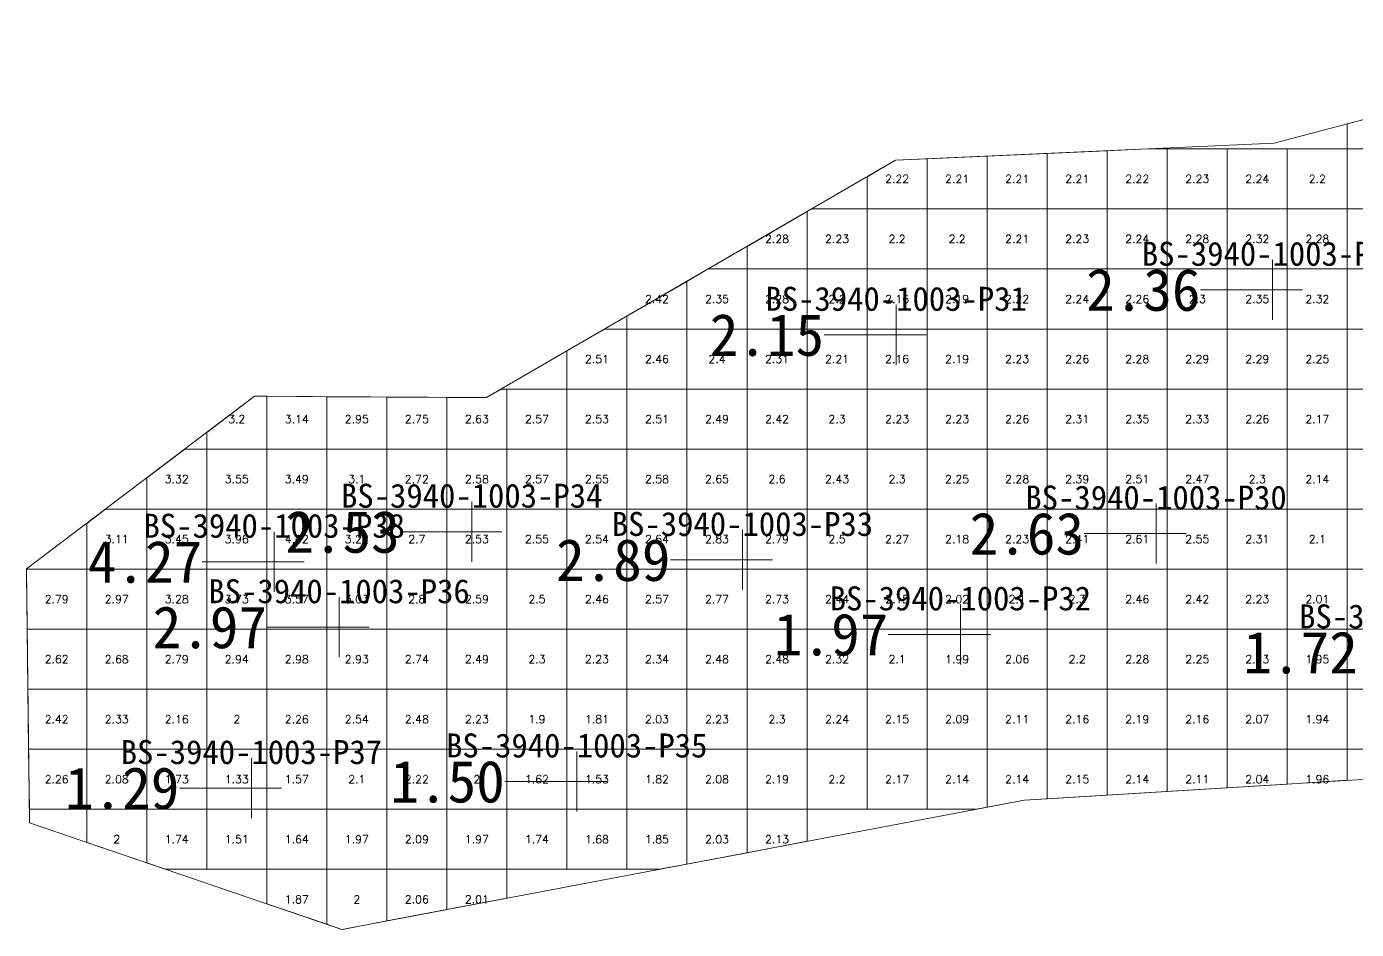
# Model space of a CAD drawing. Header units: inches. Extents: x 470005.9 to 470071.5, y 4349657.1 to 4349680.4.
# Drawn here: x 470005.86 to 470028.01, y 4349657.07 to 4349672.1 of the extents above; entities that cross this region are included whole.
import ezdxf
from ezdxf.enums import TextEntityAlignment as Align

# ---------------------------------------------------------------- set-up
doc = ezdxf.new("R2010")
doc.units = ezdxf.units.IN
doc.header["$MEASUREMENT"] = 0
for name, color, linetype, lineweight in [('点', 7, 'Continuous', 0), ('爆区方格网', 7, 'Continuous', 0), ('线条', 7, 'Continuous', 0), ('钻孔', 7, 'Continuous', 0)]:
    doc.layers.add(name, color=color, linetype=linetype, lineweight=lineweight)
doc.styles.add('3dmine_textStyle_1', font='txt.shx', dxfattribs={"height": 1, "bigfont": 'gbcbig.shx'})
doc.styles.add('3dmine_textStyle_2', font='simsunb.ttf', dxfattribs={"height": 1})

msp = doc.modelspace()

# ---------------------------------------------------------------- hatches: boundary and pattern name
at = {"layer": '钻孔', "linetype": 'Continuous', "lineweight": 0, "true_color": 0xff0000, "extrusion": (0, 1, 0)}
for points in [[(-470027.61, 3929.83), (-470026.61, 3929.83), (-470026.61, 3940.83), (-470027.61, 3940.83)], [(-470021.34, 3929.83), (-470020.34, 3929.83), (-470020.34, 3940.83), (-470021.34, 3940.83)], [(-470014.27, 3930.04), (-470013.27, 3930.04), (-470013.27, 3942.04), (-470014.27, 3942.04)], [(-470025.67, 3929.75), (-470024.67, 3929.75), (-470024.67, 3940.75), (-470025.67, 3940.75)], [(-470018.78, 3930.25), (-470017.78, 3930.25), (-470017.78, 3941.25), (-470018.78, 3941.25)], [(-470012.06, 3929.64), (-470011.06, 3929.64), (-470011.06, 3941.64), (-470012.06, 3941.64)], [(-470022.41, 3929.97), (-470021.41, 3929.97), (-470021.41, 3940.97), (-470022.41, 3940.97)], [(-470016.02, 3930.38), (-470015.02, 3930.38), (-470015.02, 3941.38), (-470016.02, 3941.38)]]:
    msp.add_hatch(color=1, dxfattribs=at).paths.add_polyline_path(points, flags=0)
at = {"layer": '钻孔', "linetype": 'Continuous', "lineweight": 0, "true_color": 0xffff00, "extrusion": (0, 1, 0)}
msp.add_hatch(color=2, dxfattribs=at).paths.add_polyline_path([(-470010.98, 3929.97), (-470009.98, 3929.97), (-470009.98, 3941.97), (-470010.98, 3941.97)], flags=0)
at = {"layer": '钻孔', "linetype": 'Continuous', "lineweight": 0, "true_color": 0x0000ff, "extrusion": (0, 1, 0)}
msp.add_hatch(color=5, dxfattribs=at).paths.add_polyline_path([(-470010.6, 3930.22), (-470009.6, 3930.22), (-470009.6, 3941.22), (-470010.6, 3941.22)], flags=0)

# ---------------------------------------------------------------- linework, layer by layer
at = {"color": 1, "linetype": 'Continuous', "lineweight": 0, "true_color": 0xff0000, "elevation": 1971.02}
msp.add_lwpolyline([(470034.008, 4349672.104), (470026.635, 4349670.162), (470020.331, 4349669.878), (470013.517, 4349665.924), (470009.65, 4349665.947), (470005.855, 4349663.071), (470005.904, 4349658.839), (470011.109, 4349657.066), (470022.479, 4349659.22), (470029.747, 4349659.666)], dxfattribs=at)
at = {"layer": '点', "color": 138, "linetype": 'Continuous', "lineweight": 0, "true_color": 0x004c4c}
for points, elevation in [([(470026.61, 4349667.22), (470026.61, 4349668.22)], 3940.83), ([(470027.11, 4349667.72), (470026.11, 4349667.72)], 3940.83), ([(470020.34, 4349666.47), (470020.34, 4349667.47)], 3940.83), ([(470020.84, 4349666.97), (470019.84, 4349666.97)], 3940.83), ([(470013.27, 4349663.19), (470013.27, 4349664.19)], 3942.04), ([(470024.67, 4349663.16), (470024.67, 4349664.16)], 3940.75), ([(470009.98, 4349662.69), (470009.98, 4349663.69)], 3941.97), ([(470013.77, 4349663.69), (470012.77, 4349663.69)], 3942.04), ([(470017.78, 4349662.72), (470017.78, 4349663.72)], 3941.25), ([(470025.17, 4349663.66), (470024.17, 4349663.66)], 3940.75), ([(470010.48, 4349663.19), (470009.48, 4349663.19)], 3941.97), ([(470018.28, 4349663.22), (470017.28, 4349663.22)], 3941.25), ([(470011.06, 4349661.6), (470011.06, 4349662.6)], 3941.64), ([(470021.41, 4349661.48), (470021.41, 4349662.48)], 3940.97), ([(470011.56, 4349662.1), (470010.56, 4349662.1)], 3941.64), ([(470021.91, 4349661.98), (470020.91, 4349661.98)], 3940.97), ([(470015.02, 4349659.03), (470015.02, 4349660.03)], 3941.38), ([(470009.6, 4349658.92), (470009.6, 4349659.92)], 3941.22), ([(470010.1, 4349659.42), (470009.1, 4349659.42)], 3941.22), ([(470015.52, 4349659.53), (470014.52, 4349659.53)], 3941.38)]:
    msp.add_lwpolyline(points, dxfattribs=dict(at, elevation=elevation))
at = {"layer": '爆区方格网', "color": 1, "linetype": 'Continuous', "lineweight": 0, "true_color": 0xff0000, "elevation": 3941.2}
for points in [[(470028.856, 4349670.067), (470027.856, 4349670.067), (470027.856, 4349670.484), (470028.856, 4349670.747), (470028.856, 4349670.067)], [(470022.856, 4349669.067), (470021.856, 4349669.067), (470021.856, 4349669.947), (470022.856, 4349669.992), (470022.856, 4349669.067)], [(470023.856, 4349669.067), (470022.856, 4349669.067), (470022.856, 4349669.992), (470023.856, 4349670.037), (470023.856, 4349669.067)], [(470024.856, 4349669.067), (470023.856, 4349669.067), (470023.856, 4349670.037), (470024.534, 4349670.067), (470024.856, 4349670.067), (470024.856, 4349669.067)], [(470025.856, 4349669.067), (470024.856, 4349669.067), (470024.856, 4349670.067), (470025.856, 4349670.067), (470025.856, 4349669.067)], [(470026.856, 4349669.067), (470025.856, 4349669.067), (470025.856, 4349670.067), (470026.856, 4349670.067), (470026.856, 4349669.067)], [(470027.856, 4349669.067), (470026.856, 4349669.067), (470026.856, 4349670.067), (470027.856, 4349670.067), (470027.856, 4349669.067)], [(470028.856, 4349669.067), (470027.856, 4349669.067), (470027.856, 4349670.067), (470028.856, 4349670.067), (470028.856, 4349669.067)], [(470020.856, 4349669.067), (470019.856, 4349669.067), (470019.856, 4349669.602), (470020.331, 4349669.878), (470020.856, 4349669.902), (470020.856, 4349669.067)], [(470021.856, 4349669.067), (470020.856, 4349669.067), (470020.856, 4349669.902), (470021.856, 4349669.947), (470021.856, 4349669.067)], [(470018.856, 4349668.067), (470017.856, 4349668.067), (470017.856, 4349668.442), (470018.856, 4349669.022), (470018.856, 4349668.067)], [(470019.856, 4349668.067), (470018.856, 4349668.067), (470018.856, 4349669.022), (470018.934, 4349669.067), (470019.856, 4349669.067), (470019.856, 4349668.067)], [(470020.856, 4349668.067), (470019.856, 4349668.067), (470019.856, 4349669.067), (470020.856, 4349669.067), (470020.856, 4349668.067)], [(470021.856, 4349668.067), (470020.856, 4349668.067), (470020.856, 4349669.067), (470021.856, 4349669.067), (470021.856, 4349668.067)], [(470022.856, 4349668.067), (470021.856, 4349668.067), (470021.856, 4349669.067), (470022.856, 4349669.067), (470022.856, 4349668.067)], [(470023.856, 4349668.067), (470022.856, 4349668.067), (470022.856, 4349669.067), (470023.856, 4349669.067), (470023.856, 4349668.067)], [(470024.856, 4349668.067), (470023.856, 4349668.067), (470023.856, 4349669.067), (470024.856, 4349669.067), (470024.856, 4349668.067)], [(470025.856, 4349668.067), (470024.856, 4349668.067), (470024.856, 4349669.067), (470025.856, 4349669.067), (470025.856, 4349668.067)], [(470026.856, 4349668.067), (470025.856, 4349668.067), (470025.856, 4349669.067), (470026.856, 4349669.067), (470026.856, 4349668.067)], [(470027.856, 4349668.067), (470026.856, 4349668.067), (470026.856, 4349669.067), (470027.856, 4349669.067), (470027.856, 4349668.067)], [(470028.856, 4349668.067), (470027.856, 4349668.067), (470027.856, 4349669.067), (470028.856, 4349669.067), (470028.856, 4349668.067)], [(470017.856, 4349667.067), (470016.856, 4349667.067), (470016.856, 4349667.861), (470017.211, 4349668.067), (470017.856, 4349668.067), (470017.856, 4349667.067)], [(470018.856, 4349667.067), (470017.856, 4349667.067), (470017.856, 4349668.067), (470018.856, 4349668.067), (470018.856, 4349667.067)], [(470019.856, 4349667.067), (470018.856, 4349667.067), (470018.856, 4349668.067), (470019.856, 4349668.067), (470019.856, 4349667.067)], [(470020.856, 4349667.067), (470019.856, 4349667.067), (470019.856, 4349668.067), (470020.856, 4349668.067), (470020.856, 4349667.067)], [(470021.856, 4349667.067), (470020.856, 4349667.067), (470020.856, 4349668.067), (470021.856, 4349668.067), (470021.856, 4349667.067)], [(470022.856, 4349667.067), (470021.856, 4349667.067), (470021.856, 4349668.067), (470022.856, 4349668.067), (470022.856, 4349667.067)], [(470023.856, 4349667.067), (470022.856, 4349667.067), (470022.856, 4349668.067), (470023.856, 4349668.067), (470023.856, 4349667.067)], [(470024.856, 4349667.067), (470023.856, 4349667.067), (470023.856, 4349668.067), (470024.856, 4349668.067), (470024.856, 4349667.067)], [(470025.856, 4349667.067), (470024.856, 4349667.067), (470024.856, 4349668.067), (470025.856, 4349668.067), (470025.856, 4349667.067)], [(470026.856, 4349667.067), (470025.856, 4349667.067), (470025.856, 4349668.067), (470026.856, 4349668.067), (470026.856, 4349667.067)], [(470027.856, 4349667.067), (470026.856, 4349667.067), (470026.856, 4349668.067), (470027.856, 4349668.067), (470027.856, 4349667.067)], [(470028.856, 4349667.067), (470027.856, 4349667.067), (470027.856, 4349668.067), (470028.856, 4349668.067), (470028.856, 4349667.067)], [(470016.856, 4349667.067), (470015.856, 4349667.067), (470015.856, 4349667.281), (470016.856, 4349667.861), (470016.856, 4349667.067)], [(470015.856, 4349666.067), (470014.856, 4349666.067), (470014.856, 4349666.701), (470015.488, 4349667.067), (470015.856, 4349667.067), (470015.856, 4349666.067)], [(470016.856, 4349666.067), (470015.856, 4349666.067), (470015.856, 4349667.067), (470016.856, 4349667.067), (470016.856, 4349666.067)], [(470017.856, 4349666.067), (470016.856, 4349666.067), (470016.856, 4349667.067), (470017.856, 4349667.067), (470017.856, 4349666.067)], [(470018.856, 4349666.067), (470017.856, 4349666.067), (470017.856, 4349667.067), (470018.856, 4349667.067), (470018.856, 4349666.067)], [(470019.856, 4349666.067), (470018.856, 4349666.067), (470018.856, 4349667.067), (470019.856, 4349667.067), (470019.856, 4349666.067)], [(470020.856, 4349666.067), (470019.856, 4349666.067), (470019.856, 4349667.067), (470020.856, 4349667.067), (470020.856, 4349666.067)], [(470021.856, 4349666.067), (470020.856, 4349666.067), (470020.856, 4349667.067), (470021.856, 4349667.067), (470021.856, 4349666.067)], [(470022.856, 4349666.067), (470021.856, 4349666.067), (470021.856, 4349667.067), (470022.856, 4349667.067), (470022.856, 4349666.067)], [(470023.856, 4349666.067), (470022.856, 4349666.067), (470022.856, 4349667.067), (470023.856, 4349667.067), (470023.856, 4349666.067)], [(470024.856, 4349666.067), (470023.856, 4349666.067), (470023.856, 4349667.067), (470024.856, 4349667.067), (470024.856, 4349666.067)], [(470025.856, 4349666.067), (470024.856, 4349666.067), (470024.856, 4349667.067), (470025.856, 4349667.067), (470025.856, 4349666.067)], [(470026.856, 4349666.067), (470025.856, 4349666.067), (470025.856, 4349667.067), (470026.856, 4349667.067), (470026.856, 4349666.067)], [(470027.856, 4349666.067), (470026.856, 4349666.067), (470026.856, 4349667.067), (470027.856, 4349667.067), (470027.856, 4349666.067)], [(470028.856, 4349666.067), (470027.856, 4349666.067), (470027.856, 4349667.067), (470028.856, 4349667.067), (470028.856, 4349666.067)], [(470013.856, 4349665.067), (470012.856, 4349665.067), (470012.856, 4349665.928), (470013.517, 4349665.924), (470013.765, 4349666.067), (470013.856, 4349666.067), (470013.856, 4349665.067)], [(470014.856, 4349665.067), (470013.856, 4349665.067), (470013.856, 4349666.067), (470014.856, 4349666.067), (470014.856, 4349665.067)], [(470015.856, 4349665.067), (470014.856, 4349665.067), (470014.856, 4349666.067), (470015.856, 4349666.067), (470015.856, 4349665.067)], [(470016.856, 4349665.067), (470015.856, 4349665.067), (470015.856, 4349666.067), (470016.856, 4349666.067), (470016.856, 4349665.067)], [(470017.856, 4349665.067), (470016.856, 4349665.067), (470016.856, 4349666.067), (470017.856, 4349666.067), (470017.856, 4349665.067)], [(470018.856, 4349665.067), (470017.856, 4349665.067), (470017.856, 4349666.067), (470018.856, 4349666.067), (470018.856, 4349665.067)], [(470019.856, 4349665.067), (470018.856, 4349665.067), (470018.856, 4349666.067), (470019.856, 4349666.067), (470019.856, 4349665.067)], [(470020.856, 4349665.067), (470019.856, 4349665.067), (470019.856, 4349666.067), (470020.856, 4349666.067), (470020.856, 4349665.067)], [(470021.856, 4349665.067), (470020.856, 4349665.067), (470020.856, 4349666.067), (470021.856, 4349666.067), (470021.856, 4349665.067)], [(470022.856, 4349665.067), (470021.856, 4349665.067), (470021.856, 4349666.067), (470022.856, 4349666.067), (470022.856, 4349665.067)], [(470023.856, 4349665.067), (470022.856, 4349665.067), (470022.856, 4349666.067), (470023.856, 4349666.067), (470023.856, 4349665.067)], [(470024.856, 4349665.067), (470023.856, 4349665.067), (470023.856, 4349666.067), (470024.856, 4349666.067), (470024.856, 4349665.067)], [(470025.856, 4349665.067), (470024.856, 4349665.067), (470024.856, 4349666.067), (470025.856, 4349666.067), (470025.856, 4349665.067)], [(470026.856, 4349665.067), (470025.856, 4349665.067), (470025.856, 4349666.067), (470026.856, 4349666.067), (470026.856, 4349665.067)], [(470027.856, 4349665.067), (470026.856, 4349665.067), (470026.856, 4349666.067), (470027.856, 4349666.067), (470027.856, 4349665.067)], [(470028.856, 4349665.067), (470027.856, 4349665.067), (470027.856, 4349666.067), (470028.856, 4349666.067), (470028.856, 4349665.067)], [(470009.856, 4349665.946), (470009.856, 4349665.067), (470008.856, 4349665.067), (470008.856, 4349665.346), (470009.65, 4349665.947), (470009.856, 4349665.946)], [(470010.856, 4349665.94), (470010.856, 4349665.067), (470009.856, 4349665.067), (470009.856, 4349665.946), (470010.856, 4349665.94)], [(470011.856, 4349665.934), (470011.856, 4349665.067), (470010.856, 4349665.067), (470010.856, 4349665.94), (470011.856, 4349665.934)], [(470012.856, 4349665.928), (470012.856, 4349665.067), (470011.856, 4349665.067), (470011.856, 4349665.934), (470012.856, 4349665.928)], [(470008.856, 4349664.067), (470007.856, 4349664.067), (470007.856, 4349664.588), (470008.489, 4349665.067), (470008.856, 4349665.067), (470008.856, 4349664.067)], [(470009.856, 4349664.067), (470008.856, 4349664.067), (470008.856, 4349665.067), (470009.856, 4349665.067), (470009.856, 4349664.067)], [(470010.856, 4349664.067), (470009.856, 4349664.067), (470009.856, 4349665.067), (470010.856, 4349665.067), (470010.856, 4349664.067)], [(470011.856, 4349664.067), (470010.856, 4349664.067), (470010.856, 4349665.067), (470011.856, 4349665.067), (470011.856, 4349664.067)], [(470012.856, 4349664.067), (470011.856, 4349664.067), (470011.856, 4349665.067), (470012.856, 4349665.067), (470012.856, 4349664.067)], [(470013.856, 4349664.067), (470012.856, 4349664.067), (470012.856, 4349665.067), (470013.856, 4349665.067), (470013.856, 4349664.067)], [(470014.856, 4349664.067), (470013.856, 4349664.067), (470013.856, 4349665.067), (470014.856, 4349665.067), (470014.856, 4349664.067)], [(470015.856, 4349664.067), (470014.856, 4349664.067), (470014.856, 4349665.067), (470015.856, 4349665.067), (470015.856, 4349664.067)], [(470016.856, 4349664.067), (470015.856, 4349664.067), (470015.856, 4349665.067), (470016.856, 4349665.067), (470016.856, 4349664.067)], [(470017.856, 4349664.067), (470016.856, 4349664.067), (470016.856, 4349665.067), (470017.856, 4349665.067), (470017.856, 4349664.067)], [(470018.856, 4349664.067), (470017.856, 4349664.067), (470017.856, 4349665.067), (470018.856, 4349665.067), (470018.856, 4349664.067)], [(470019.856, 4349664.067), (470018.856, 4349664.067), (470018.856, 4349665.067), (470019.856, 4349665.067), (470019.856, 4349664.067)], [(470020.856, 4349664.067), (470019.856, 4349664.067), (470019.856, 4349665.067), (470020.856, 4349665.067), (470020.856, 4349664.067)], [(470021.856, 4349664.067), (470020.856, 4349664.067), (470020.856, 4349665.067), (470021.856, 4349665.067), (470021.856, 4349664.067)], [(470022.856, 4349664.067), (470021.856, 4349664.067), (470021.856, 4349665.067), (470022.856, 4349665.067), (470022.856, 4349664.067)], [(470023.856, 4349664.067), (470022.856, 4349664.067), (470022.856, 4349665.067), (470023.856, 4349665.067), (470023.856, 4349664.067)], [(470024.856, 4349664.067), (470023.856, 4349664.067), (470023.856, 4349665.067), (470024.856, 4349665.067), (470024.856, 4349664.067)], [(470025.856, 4349664.067), (470024.856, 4349664.067), (470024.856, 4349665.067), (470025.856, 4349665.067), (470025.856, 4349664.067)], [(470026.856, 4349664.067), (470025.856, 4349664.067), (470025.856, 4349665.067), (470026.856, 4349665.067), (470026.856, 4349664.067)], [(470027.856, 4349664.067), (470026.856, 4349664.067), (470026.856, 4349665.067), (470027.856, 4349665.067), (470027.856, 4349664.067)], [(470028.856, 4349664.067), (470027.856, 4349664.067), (470027.856, 4349665.067), (470028.856, 4349665.067), (470028.856, 4349664.067)], [(470007.856, 4349663.067), (470006.856, 4349663.067), (470006.856, 4349663.83), (470007.17, 4349664.067), (470007.856, 4349664.067), (470007.856, 4349663.067)], [(470008.856, 4349663.067), (470007.856, 4349663.067), (470007.856, 4349664.067), (470008.856, 4349664.067), (470008.856, 4349663.067)], [(470009.856, 4349663.067), (470008.856, 4349663.067), (470008.856, 4349664.067), (470009.856, 4349664.067), (470009.856, 4349663.067)], [(470010.856, 4349663.067), (470009.856, 4349663.067), (470009.856, 4349664.067), (470010.856, 4349664.067), (470010.856, 4349663.067)], [(470011.856, 4349663.067), (470010.856, 4349663.067), (470010.856, 4349664.067), (470011.856, 4349664.067), (470011.856, 4349663.067)], [(470012.856, 4349663.067), (470011.856, 4349663.067), (470011.856, 4349664.067), (470012.856, 4349664.067), (470012.856, 4349663.067)], [(470013.856, 4349663.067), (470012.856, 4349663.067), (470012.856, 4349664.067), (470013.856, 4349664.067), (470013.856, 4349663.067)], [(470014.856, 4349663.067), (470013.856, 4349663.067), (470013.856, 4349664.067), (470014.856, 4349664.067), (470014.856, 4349663.067)], [(470015.856, 4349663.067), (470014.856, 4349663.067), (470014.856, 4349664.067), (470015.856, 4349664.067), (470015.856, 4349663.067)], [(470016.856, 4349663.067), (470015.856, 4349663.067), (470015.856, 4349664.067), (470016.856, 4349664.067), (470016.856, 4349663.067)], [(470017.856, 4349663.067), (470016.856, 4349663.067), (470016.856, 4349664.067), (470017.856, 4349664.067), (470017.856, 4349663.067)], [(470018.856, 4349663.067), (470017.856, 4349663.067), (470017.856, 4349664.067), (470018.856, 4349664.067), (470018.856, 4349663.067)], [(470019.856, 4349663.067), (470018.856, 4349663.067), (470018.856, 4349664.067), (470019.856, 4349664.067), (470019.856, 4349663.067)], [(470020.856, 4349663.067), (470019.856, 4349663.067), (470019.856, 4349664.067), (470020.856, 4349664.067), (470020.856, 4349663.067)], [(470021.856, 4349663.067), (470020.856, 4349663.067), (470020.856, 4349664.067), (470021.856, 4349664.067), (470021.856, 4349663.067)], [(470022.856, 4349663.067), (470021.856, 4349663.067), (470021.856, 4349664.067), (470022.856, 4349664.067), (470022.856, 4349663.067)], [(470023.856, 4349663.067), (470022.856, 4349663.067), (470022.856, 4349664.067), (470023.856, 4349664.067), (470023.856, 4349663.067)], [(470024.856, 4349663.067), (470023.856, 4349663.067), (470023.856, 4349664.067), (470024.856, 4349664.067), (470024.856, 4349663.067)], [(470025.856, 4349663.067), (470024.856, 4349663.067), (470024.856, 4349664.067), (470025.856, 4349664.067), (470025.856, 4349663.067)], [(470026.856, 4349663.067), (470025.856, 4349663.067), (470025.856, 4349664.067), (470026.856, 4349664.067), (470026.856, 4349663.067)], [(470027.856, 4349663.067), (470026.856, 4349663.067), (470026.856, 4349664.067), (470027.856, 4349664.067), (470027.856, 4349663.067)], [(470028.856, 4349663.067), (470027.856, 4349663.067), (470027.856, 4349664.067), (470028.856, 4349664.067), (470028.856, 4349663.067)], [(470006.856, 4349662.067), (470005.867, 4349662.067), (470005.856, 4349662.984), (470005.856, 4349663.067), (470006.856, 4349663.067), (470006.856, 4349662.067)], [(470007.856, 4349662.067), (470006.856, 4349662.067), (470006.856, 4349663.067), (470007.856, 4349663.067), (470007.856, 4349662.067)], [(470008.856, 4349662.067), (470007.856, 4349662.067), (470007.856, 4349663.067), (470008.856, 4349663.067), (470008.856, 4349662.067)], [(470009.856, 4349662.067), (470008.856, 4349662.067), (470008.856, 4349663.067), (470009.856, 4349663.067), (470009.856, 4349662.067)], [(470010.856, 4349662.067), (470009.856, 4349662.067), (470009.856, 4349663.067), (470010.856, 4349663.067), (470010.856, 4349662.067)], [(470011.856, 4349662.067), (470010.856, 4349662.067), (470010.856, 4349663.067), (470011.856, 4349663.067), (470011.856, 4349662.067)], [(470012.856, 4349662.067), (470011.856, 4349662.067), (470011.856, 4349663.067), (470012.856, 4349663.067), (470012.856, 4349662.067)], [(470013.856, 4349662.067), (470012.856, 4349662.067), (470012.856, 4349663.067), (470013.856, 4349663.067), (470013.856, 4349662.067)], [(470014.856, 4349662.067), (470013.856, 4349662.067), (470013.856, 4349663.067), (470014.856, 4349663.067), (470014.856, 4349662.067)], [(470015.856, 4349662.067), (470014.856, 4349662.067), (470014.856, 4349663.067), (470015.856, 4349663.067), (470015.856, 4349662.067)], [(470016.856, 4349662.067), (470015.856, 4349662.067), (470015.856, 4349663.067), (470016.856, 4349663.067), (470016.856, 4349662.067)], [(470017.856, 4349662.067), (470016.856, 4349662.067), (470016.856, 4349663.067), (470017.856, 4349663.067), (470017.856, 4349662.067)], [(470018.856, 4349662.067), (470017.856, 4349662.067), (470017.856, 4349663.067), (470018.856, 4349663.067), (470018.856, 4349662.067)], [(470019.856, 4349662.067), (470018.856, 4349662.067), (470018.856, 4349663.067), (470019.856, 4349663.067), (470019.856, 4349662.067)], [(470020.856, 4349662.067), (470019.856, 4349662.067), (470019.856, 4349663.067), (470020.856, 4349663.067), (470020.856, 4349662.067)], [(470021.856, 4349662.067), (470020.856, 4349662.067), (470020.856, 4349663.067), (470021.856, 4349663.067), (470021.856, 4349662.067)], [(470022.856, 4349662.067), (470021.856, 4349662.067), (470021.856, 4349663.067), (470022.856, 4349663.067), (470022.856, 4349662.067)], [(470023.856, 4349662.067), (470022.856, 4349662.067), (470022.856, 4349663.067), (470023.856, 4349663.067), (470023.856, 4349662.067)], [(470024.856, 4349662.067), (470023.856, 4349662.067), (470023.856, 4349663.067), (470024.856, 4349663.067), (470024.856, 4349662.067)], [(470025.856, 4349662.067), (470024.856, 4349662.067), (470024.856, 4349663.067), (470025.856, 4349663.067), (470025.856, 4349662.067)], [(470026.856, 4349662.067), (470025.856, 4349662.067), (470025.856, 4349663.067), (470026.856, 4349663.067), (470026.856, 4349662.067)], [(470027.856, 4349662.067), (470026.856, 4349662.067), (470026.856, 4349663.067), (470027.856, 4349663.067), (470027.856, 4349662.067)], [(470028.856, 4349662.067), (470027.856, 4349662.067), (470027.856, 4349663.067), (470028.856, 4349663.067), (470028.856, 4349662.067)], [(470006.856, 4349661.067), (470005.878, 4349661.067), (470005.867, 4349662.067), (470006.856, 4349662.067), (470006.856, 4349661.067)], [(470007.856, 4349661.067), (470006.856, 4349661.067), (470006.856, 4349662.067), (470007.856, 4349662.067), (470007.856, 4349661.067)], [(470008.856, 4349661.067), (470007.856, 4349661.067), (470007.856, 4349662.067), (470008.856, 4349662.067), (470008.856, 4349661.067)], [(470009.856, 4349661.067), (470008.856, 4349661.067), (470008.856, 4349662.067), (470009.856, 4349662.067), (470009.856, 4349661.067)], [(470010.856, 4349661.067), (470009.856, 4349661.067), (470009.856, 4349662.067), (470010.856, 4349662.067), (470010.856, 4349661.067)], [(470011.856, 4349661.067), (470010.856, 4349661.067), (470010.856, 4349662.067), (470011.856, 4349662.067), (470011.856, 4349661.067)], [(470012.856, 4349661.067), (470011.856, 4349661.067), (470011.856, 4349662.067), (470012.856, 4349662.067), (470012.856, 4349661.067)], [(470013.856, 4349661.067), (470012.856, 4349661.067), (470012.856, 4349662.067), (470013.856, 4349662.067), (470013.856, 4349661.067)], [(470014.856, 4349661.067), (470013.856, 4349661.067), (470013.856, 4349662.067), (470014.856, 4349662.067), (470014.856, 4349661.067)], [(470015.856, 4349661.067), (470014.856, 4349661.067), (470014.856, 4349662.067), (470015.856, 4349662.067), (470015.856, 4349661.067)], [(470016.856, 4349661.067), (470015.856, 4349661.067), (470015.856, 4349662.067), (470016.856, 4349662.067), (470016.856, 4349661.067)], [(470017.856, 4349661.067), (470016.856, 4349661.067), (470016.856, 4349662.067), (470017.856, 4349662.067), (470017.856, 4349661.067)], [(470018.856, 4349661.067), (470017.856, 4349661.067), (470017.856, 4349662.067), (470018.856, 4349662.067), (470018.856, 4349661.067)], [(470019.856, 4349661.067), (470018.856, 4349661.067), (470018.856, 4349662.067), (470019.856, 4349662.067), (470019.856, 4349661.067)], [(470020.856, 4349661.067), (470019.856, 4349661.067), (470019.856, 4349662.067), (470020.856, 4349662.067), (470020.856, 4349661.067)], [(470021.856, 4349661.067), (470020.856, 4349661.067), (470020.856, 4349662.067), (470021.856, 4349662.067), (470021.856, 4349661.067)], [(470022.856, 4349661.067), (470021.856, 4349661.067), (470021.856, 4349662.067), (470022.856, 4349662.067), (470022.856, 4349661.067)], [(470023.856, 4349661.067), (470022.856, 4349661.067), (470022.856, 4349662.067), (470023.856, 4349662.067), (470023.856, 4349661.067)], [(470024.856, 4349661.067), (470023.856, 4349661.067), (470023.856, 4349662.067), (470024.856, 4349662.067), (470024.856, 4349661.067)], [(470025.856, 4349661.067), (470024.856, 4349661.067), (470024.856, 4349662.067), (470025.856, 4349662.067), (470025.856, 4349661.067)], [(470026.856, 4349661.067), (470025.856, 4349661.067), (470025.856, 4349662.067), (470026.856, 4349662.067), (470026.856, 4349661.067)], [(470027.856, 4349661.067), (470026.856, 4349661.067), (470026.856, 4349662.067), (470027.856, 4349662.067), (470027.856, 4349661.067)], [(470028.856, 4349661.067), (470027.856, 4349661.067), (470027.856, 4349662.067), (470028.856, 4349662.067), (470028.856, 4349661.067)], [(470006.856, 4349660.067), (470005.889, 4349660.067), (470005.878, 4349661.067), (470006.856, 4349661.067), (470006.856, 4349660.067)], [(470007.856, 4349660.067), (470006.856, 4349660.067), (470006.856, 4349661.067), (470007.856, 4349661.067), (470007.856, 4349660.067)], [(470008.856, 4349660.067), (470007.856, 4349660.067), (470007.856, 4349661.067), (470008.856, 4349661.067), (470008.856, 4349660.067)], [(470009.856, 4349660.067), (470008.856, 4349660.067), (470008.856, 4349661.067), (470009.856, 4349661.067), (470009.856, 4349660.067)], [(470010.856, 4349660.067), (470009.856, 4349660.067), (470009.856, 4349661.067), (470010.856, 4349661.067), (470010.856, 4349660.067)], [(470011.856, 4349660.067), (470010.856, 4349660.067), (470010.856, 4349661.067), (470011.856, 4349661.067), (470011.856, 4349660.067)], [(470012.856, 4349660.067), (470011.856, 4349660.067), (470011.856, 4349661.067), (470012.856, 4349661.067), (470012.856, 4349660.067)], [(470013.856, 4349660.067), (470012.856, 4349660.067), (470012.856, 4349661.067), (470013.856, 4349661.067), (470013.856, 4349660.067)], [(470014.856, 4349660.067), (470013.856, 4349660.067), (470013.856, 4349661.067), (470014.856, 4349661.067), (470014.856, 4349660.067)], [(470015.856, 4349660.067), (470014.856, 4349660.067), (470014.856, 4349661.067), (470015.856, 4349661.067), (470015.856, 4349660.067)], [(470016.856, 4349660.067), (470015.856, 4349660.067), (470015.856, 4349661.067), (470016.856, 4349661.067), (470016.856, 4349660.067)], [(470017.856, 4349660.067), (470016.856, 4349660.067), (470016.856, 4349661.067), (470017.856, 4349661.067), (470017.856, 4349660.067)], [(470018.856, 4349660.067), (470017.856, 4349660.067), (470017.856, 4349661.067), (470018.856, 4349661.067), (470018.856, 4349660.067)], [(470019.856, 4349660.067), (470018.856, 4349660.067), (470018.856, 4349661.067), (470019.856, 4349661.067), (470019.856, 4349660.067)], [(470020.856, 4349660.067), (470019.856, 4349660.067), (470019.856, 4349661.067), (470020.856, 4349661.067), (470020.856, 4349660.067)], [(470021.856, 4349660.067), (470020.856, 4349660.067), (470020.856, 4349661.067), (470021.856, 4349661.067), (470021.856, 4349660.067)], [(470022.856, 4349660.067), (470021.856, 4349660.067), (470021.856, 4349661.067), (470022.856, 4349661.067), (470022.856, 4349660.067)], [(470023.856, 4349660.067), (470022.856, 4349660.067), (470022.856, 4349661.067), (470023.856, 4349661.067), (470023.856, 4349660.067)], [(470024.856, 4349660.067), (470023.856, 4349660.067), (470023.856, 4349661.067), (470024.856, 4349661.067), (470024.856, 4349660.067)], [(470025.856, 4349660.067), (470024.856, 4349660.067), (470024.856, 4349661.067), (470025.856, 4349661.067), (470025.856, 4349660.067)], [(470026.856, 4349660.067), (470025.856, 4349660.067), (470025.856, 4349661.067), (470026.856, 4349661.067), (470026.856, 4349660.067)], [(470027.856, 4349660.067), (470026.856, 4349660.067), (470026.856, 4349661.067), (470027.856, 4349661.067), (470027.856, 4349660.067)], [(470028.856, 4349660.067), (470027.856, 4349660.067), (470027.856, 4349661.067), (470028.856, 4349661.067), (470028.856, 4349660.067)], [(470006.856, 4349659.067), (470005.901, 4349659.067), (470005.889, 4349660.067), (470006.856, 4349660.067), (470006.856, 4349659.067)], [(470007.856, 4349659.067), (470006.856, 4349659.067), (470006.856, 4349660.067), (470007.856, 4349660.067), (470007.856, 4349659.067)], [(470008.856, 4349659.067), (470007.856, 4349659.067), (470007.856, 4349660.067), (470008.856, 4349660.067), (470008.856, 4349659.067)], [(470009.856, 4349659.067), (470008.856, 4349659.067), (470008.856, 4349660.067), (470009.856, 4349660.067), (470009.856, 4349659.067)], [(470010.856, 4349659.067), (470009.856, 4349659.067), (470009.856, 4349660.067), (470010.856, 4349660.067), (470010.856, 4349659.067)], [(470011.856, 4349659.067), (470010.856, 4349659.067), (470010.856, 4349660.067), (470011.856, 4349660.067), (470011.856, 4349659.067)], [(470012.856, 4349659.067), (470011.856, 4349659.067), (470011.856, 4349660.067), (470012.856, 4349660.067), (470012.856, 4349659.067)], [(470013.856, 4349659.067), (470012.856, 4349659.067), (470012.856, 4349660.067), (470013.856, 4349660.067), (470013.856, 4349659.067)], [(470014.856, 4349659.067), (470013.856, 4349659.067), (470013.856, 4349660.067), (470014.856, 4349660.067), (470014.856, 4349659.067)], [(470015.856, 4349659.067), (470014.856, 4349659.067), (470014.856, 4349660.067), (470015.856, 4349660.067), (470015.856, 4349659.067)], [(470016.856, 4349659.067), (470015.856, 4349659.067), (470015.856, 4349660.067), (470016.856, 4349660.067), (470016.856, 4349659.067)], [(470017.856, 4349659.067), (470016.856, 4349659.067), (470016.856, 4349660.067), (470017.856, 4349660.067), (470017.856, 4349659.067)], [(470018.856, 4349659.067), (470017.856, 4349659.067), (470017.856, 4349660.067), (470018.856, 4349660.067), (470018.856, 4349659.067)], [(470019.856, 4349659.067), (470018.856, 4349659.067), (470018.856, 4349660.067), (470019.856, 4349660.067), (470019.856, 4349659.067)], [(470020.856, 4349659.067), (470019.856, 4349659.067), (470019.856, 4349660.067), (470020.856, 4349660.067), (470020.856, 4349659.067)], [(470021.856, 4349659.102), (470021.675, 4349659.067), (470020.856, 4349659.067), (470020.856, 4349660.067), (470021.856, 4349660.067), (470021.856, 4349659.102)], [(470022.856, 4349659.243), (470022.479, 4349659.22), (470021.856, 4349659.102), (470021.856, 4349660.067), (470022.856, 4349660.067), (470022.856, 4349659.243)], [(470023.856, 4349659.304), (470022.856, 4349659.243), (470022.856, 4349660.067), (470023.856, 4349660.067), (470023.856, 4349659.304)], [(470024.856, 4349659.366), (470023.856, 4349659.304), (470023.856, 4349660.067), (470024.856, 4349660.067), (470024.856, 4349659.366)], [(470025.856, 4349659.427), (470024.856, 4349659.366), (470024.856, 4349660.067), (470025.856, 4349660.067), (470025.856, 4349659.427)], [(470026.856, 4349659.488), (470025.856, 4349659.427), (470025.856, 4349660.067), (470026.856, 4349660.067), (470026.856, 4349659.488)], [(470027.856, 4349659.55), (470026.856, 4349659.488), (470026.856, 4349660.067), (470027.856, 4349660.067), (470027.856, 4349659.55)], [(470007.856, 4349658.174), (470006.856, 4349658.515), (470006.856, 4349659.067), (470007.856, 4349659.067), (470007.856, 4349658.174)], [(470008.856, 4349658.067), (470008.169, 4349658.067), (470007.856, 4349658.174), (470007.856, 4349659.067), (470008.856, 4349659.067), (470008.856, 4349658.067)], [(470009.856, 4349658.067), (470008.856, 4349658.067), (470008.856, 4349659.067), (470009.856, 4349659.067), (470009.856, 4349658.067)], [(470010.856, 4349658.067), (470009.856, 4349658.067), (470009.856, 4349659.067), (470010.856, 4349659.067), (470010.856, 4349658.067)], [(470011.856, 4349658.067), (470010.856, 4349658.067), (470010.856, 4349659.067), (470011.856, 4349659.067), (470011.856, 4349658.067)], [(470012.856, 4349658.067), (470011.856, 4349658.067), (470011.856, 4349659.067), (470012.856, 4349659.067), (470012.856, 4349658.067)], [(470013.856, 4349658.067), (470012.856, 4349658.067), (470012.856, 4349659.067), (470013.856, 4349659.067), (470013.856, 4349658.067)], [(470014.856, 4349658.067), (470013.856, 4349658.067), (470013.856, 4349659.067), (470014.856, 4349659.067), (470014.856, 4349658.067)], [(470015.856, 4349658.067), (470014.856, 4349658.067), (470014.856, 4349659.067), (470015.856, 4349659.067), (470015.856, 4349658.067)], [(470016.856, 4349658.155), (470016.395, 4349658.067), (470015.856, 4349658.067), (470015.856, 4349659.067), (470016.856, 4349659.067), (470016.856, 4349658.155)], [(470017.856, 4349658.344), (470016.856, 4349658.155), (470016.856, 4349659.067), (470017.856, 4349659.067), (470017.856, 4349658.344)], [(470018.856, 4349658.534), (470017.856, 4349658.344), (470017.856, 4349659.067), (470018.856, 4349659.067), (470018.856, 4349658.534)], [(470010.856, 4349657.153), (470009.856, 4349657.493), (470009.856, 4349658.067), (470010.856, 4349658.067), (470010.856, 4349657.153)], [(470011.856, 4349657.208), (470011.115, 4349657.067), (470011.106, 4349657.067), (470010.856, 4349657.153), (470010.856, 4349658.067), (470011.856, 4349658.067), (470011.856, 4349657.208)], [(470012.856, 4349657.397), (470011.856, 4349657.208), (470011.856, 4349658.067), (470012.856, 4349658.067), (470012.856, 4349657.397)], [(470013.856, 4349657.587), (470012.856, 4349657.397), (470012.856, 4349658.067), (470013.856, 4349658.067), (470013.856, 4349657.587)]]:
    msp.add_lwpolyline(points, dxfattribs=at)
at = {"layer": '线条', "color": 138, "linetype": 'Continuous', "lineweight": 0, "true_color": 0x004c4c}
for points, elevation in [([(470026.61, 4349667.72), (470026.61, 4349667.72), (470026.61, 4349667.72)], 3940.83), ([(470020.34, 4349666.97), (470020.34, 4349666.97), (470020.34, 4349666.97)], 3940.83), ([(470013.27, 4349663.69), (470013.27, 4349663.69), (470013.27, 4349663.69)], 3942.04), ([(470024.67, 4349663.66), (470024.67, 4349663.66), (470024.67, 4349663.66)], 3940.75), ([(470009.98, 4349663.19), (470009.98, 4349663.19), (470009.98, 4349663.19)], 3941.97), ([(470017.78, 4349663.22), (470017.78, 4349663.22), (470017.78, 4349663.22)], 3941.25), ([(470011.06, 4349662.1), (470011.06, 4349662.1), (470011.06, 4349662.1)], 3941.64), ([(470021.41, 4349661.98), (470021.41, 4349661.98), (470021.41, 4349661.98)], 3940.97), ([(470009.6, 4349659.42), (470009.6, 4349659.42), (470009.6, 4349659.42)], 3941.22), ([(470015.02, 4349659.53), (470015.02, 4349659.53), (470015.02, 4349659.53)], 3941.38)]:
    msp.add_lwpolyline(points, dxfattribs=dict(at, elevation=elevation))
at = {"layer": '钻孔', "color": 1, "linetype": 'Continuous', "lineweight": 0, "true_color": 0xff0000}
for points, elevation in [([(470026.61, 4349667.72), (470025.41, 4349667.72)], 3940.83), ([(470026.61, 4349667.72), (470025.41, 4349667.72)], 3929.83), ([(470020.34, 4349666.97), (470019.14, 4349666.97)], 3940.83), ([(470020.34, 4349666.97), (470019.14, 4349666.97)], 3929.83), ([(470013.27, 4349663.69), (470012.07, 4349663.69)], 3942.04), ([(470013.27, 4349663.69), (470012.07, 4349663.69)], 3930.04), ([(470024.67, 4349663.66), (470023.47, 4349663.66)], 3940.75), ([(470024.67, 4349663.66), (470023.47, 4349663.66)], 3929.75), ([(470017.78, 4349663.22), (470016.58, 4349663.22)], 3941.25), ([(470017.78, 4349663.22), (470016.58, 4349663.22)], 3930.25), ([(470011.06, 4349662.1), (470009.86, 4349662.1)], 3941.64), ([(470011.06, 4349662.1), (470009.86, 4349662.1)], 3929.64), ([(470021.41, 4349661.98), (470020.21, 4349661.98)], 3940.97), ([(470021.41, 4349661.98), (470020.21, 4349661.98)], 3929.97), ([(470015.02, 4349659.53), (470013.82, 4349659.53)], 3941.38), ([(470015.02, 4349659.53), (470013.82, 4349659.53)], 3930.38)]:
    msp.add_lwpolyline(points, dxfattribs=dict(at, elevation=elevation))
at = {"layer": '钻孔', "color": 2, "linetype": 'Continuous', "lineweight": 0, "true_color": 0xffff00}
for elevation in [3941.97, 3929.97]:
    msp.add_lwpolyline([(470009.98, 4349663.19), (470008.78, 4349663.19)], dxfattribs=dict(at, elevation=elevation))
at = {"layer": '钻孔', "color": 5, "linetype": 'Continuous', "lineweight": 0, "true_color": 0x0000ff}
for elevation in [3941.22, 3930.22]:
    msp.add_lwpolyline([(470009.6, 4349659.42), (470008.4, 4349659.42)], dxfattribs=dict(at, elevation=elevation))

# ---------------------------------------------------------------- texts
at = {"color": 1, "linetype": 'Continuous', "lineweight": 0, "true_color": 0xff0000, "style": '3dmine_textStyle_1'}
for s, height, p in [('2.22', 0.1333, (470020.356, 4349669.567, 3941.2)), ('2.21', 0.1333, (470021.356, 4349669.567, 3941.2)), ('2.21', 0.1333, (470022.356, 4349669.567, 3941.2)), ('2.21', 0.1333, (470023.356, 4349669.567, 3941.2)), ('2.22', 0.1333, (470024.356, 4349669.567, 3941.2)), ('2.23', 0.1333, (470025.356, 4349669.567, 3941.2)), ('2.24', 0.1333, (470026.356, 4349669.567, 3941.2)), ('2.2', 0.1333, (470027.356, 4349669.567, 3941.2)), ('2.28', 0.1333, (470018.356, 4349668.567, 3941.2)), ('2.23', 0.1333, (470019.356, 4349668.567, 3941.2)), ('2.2', 0.1333, (470020.356, 4349668.567, 3941.2)), ('2.2', 0.1333, (470021.356, 4349668.567, 3941.2)), ('2.21', 0.1333, (470022.356, 4349668.567, 3941.2)), ('2.23', 0.1333, (470023.356, 4349668.567, 3941.2)), ('2.24', 0.1333, (470024.356, 4349668.567, 3941.2)), ('2.28', 0.1333, (470025.356, 4349668.567, 3941.2)), ('2.32', 0.1333, (470026.356, 4349668.567, 3941.2)), ('2.28', 0.1333, (470027.356, 4349668.567, 3941.2)), ('2.42', 0.1333, (470016.356, 4349667.567, 3941.2)), ('2.35', 0.1333, (470017.356, 4349667.567, 3941.2)), ('2.28', 0.1333, (470018.356, 4349667.567, 3941.2)), ('2.2', 0.1333, (470019.356, 4349667.567, 3941.2)), ('2.16', 0.1333, (470020.356, 4349667.567, 3941.2)), ('2.19', 0.1333, (470021.356, 4349667.567, 3941.2)), ('2.22', 0.1333, (470022.356, 4349667.567, 3941.2)), ('2.24', 0.1333, (470023.356, 4349667.567, 3941.2)), ('2.26', 0.1333, (470024.356, 4349667.567, 3941.2)), ('2.3', 0.1333, (470025.356, 4349667.567, 3941.2)), ('2.35', 0.1333, (470026.356, 4349667.567, 3941.2)), ('2.32', 0.1333, (470027.356, 4349667.567, 3941.2)), ('2.51', 0.1333, (470015.356, 4349666.567, 3941.2)), ('2.46', 0.1333, (470016.356, 4349666.567, 3941.2)), ('2.4', 0.1333, (470017.356, 4349666.567, 3941.2)), ('2.31', 0.1333, (470018.356, 4349666.567, 3941.2)), ('2.21', 0.1333, (470019.356, 4349666.567, 3941.2)), ('2.16', 0.1333, (470020.356, 4349666.567, 3941.2)), ('2.19', 0.1333, (470021.356, 4349666.567, 3941.2)), ('2.23', 0.1333, (470022.356, 4349666.567, 3941.2)), ('2.26', 0.1333, (470023.356, 4349666.567, 3941.2)), ('2.28', 0.1333, (470024.356, 4349666.567, 3941.2)), ('2.29', 0.1333, (470025.356, 4349666.567, 3941.2)), ('2.29', 0.1333, (470026.356, 4349666.567, 3941.2)), ('2.25', 0.1333, (470027.356, 4349666.567, 3941.2)), ('3.2', 0.1333, (470009.356, 4349665.567, 3941.2)), ('3.14', 0.1333, (470010.356, 4349665.567, 3941.2)), ('2.95', 0.1333, (470011.356, 4349665.567, 3941.2)), ('2.75', 0.1333, (470012.356, 4349665.567, 3941.2)), ('2.63', 0.1333, (470013.356, 4349665.567, 3941.2)), ('2.57', 0.1333, (470014.356, 4349665.567, 3941.2)), ('2.53', 0.1333, (470015.356, 4349665.567, 3941.2)), ('2.51', 0.1333, (470016.356, 4349665.567, 3941.2)), ('2.49', 0.1333, (470017.356, 4349665.567, 3941.2)), ('2.42', 0.1333, (470018.356, 4349665.567, 3941.2)), ('2.3', 0.1333, (470019.356, 4349665.567, 3941.2)), ('2.23', 0.1333, (470020.356, 4349665.567, 3941.2)), ('2.23', 0.1333, (470021.356, 4349665.567, 3941.2)), ('2.26', 0.1333, (470022.356, 4349665.567, 3941.2)), ('2.31', 0.1333, (470023.356, 4349665.567, 3941.2)), ('2.35', 0.1333, (470024.356, 4349665.567, 3941.2)), ('2.33', 0.1333, (470025.356, 4349665.567, 3941.2)), ('2.26', 0.1333, (470026.356, 4349665.567, 3941.2)), ('2.17', 0.1333, (470027.356, 4349665.567, 3941.2)), ('3.32', 0.1333, (470008.356, 4349664.567, 3941.2)), ('3.55', 0.1333, (470009.356, 4349664.567, 3941.2)), ('3.49', 0.1333, (470010.356, 4349664.567, 3941.2)), ('3.1', 0.1333, (470011.356, 4349664.567, 3941.2)), ('2.72', 0.1333, (470012.356, 4349664.567, 3941.2)), ('2.58', 0.1333, (470013.356, 4349664.567, 3941.2)), ('2.57', 0.1333, (470014.356, 4349664.567, 3941.2)), ('2.55', 0.1333, (470015.356, 4349664.567, 3941.2)), ('2.58', 0.1333, (470016.356, 4349664.567, 3941.2)), ('2.65', 0.1333, (470017.356, 4349664.567, 3941.2)), ('2.6', 0.1333, (470018.356, 4349664.567, 3941.2)), ('2.43', 0.1333, (470019.356, 4349664.567, 3941.2)), ('2.3', 0.1333, (470020.356, 4349664.567, 3941.2)), ('2.25', 0.1333, (470021.356, 4349664.567, 3941.2)), ('2.28', 0.1333, (470022.356, 4349664.567, 3941.2)), ('2.39', 0.1333, (470023.356, 4349664.567, 3941.2)), ('2.51', 0.1333, (470024.356, 4349664.567, 3941.2)), ('2.47', 0.1333, (470025.356, 4349664.567, 3941.2)), ('2.3', 0.1333, (470026.356, 4349664.567, 3941.2)), ('2.14', 0.1333, (470027.356, 4349664.567, 3941.2)), ('3.11', 0.1333, (470007.356, 4349663.567, 3941.2)), ('3.45', 0.1333, (470008.356, 4349663.567, 3941.2)), ('3.96', 0.1333, (470009.356, 4349663.567, 3941.2)), ('4.02', 0.1333, (470010.356, 4349663.567, 3941.2)), ('3.22', 0.1333, (470011.356, 4349663.567, 3941.2)), ('2.7', 0.1333, (470012.356, 4349663.567, 3941.2)), ('2.53', 0.1333, (470013.356, 4349663.567, 3941.2)), ('2.55', 0.1333, (470014.356, 4349663.567, 3941.2)), ('2.54', 0.1333, (470015.356, 4349663.567, 3941.2)), ('2.64', 0.1333, (470016.356, 4349663.567, 3941.2)), ('2.83', 0.1333, (470017.356, 4349663.567, 3941.2)), ('2.79', 0.1333, (470018.356, 4349663.567, 3941.2)), ('2.5', 0.1333, (470019.356, 4349663.567, 3941.2)), ('2.27', 0.1333, (470020.356, 4349663.567, 3941.2)), ('2.18', 0.1333, (470021.356, 4349663.567, 3941.2)), ('2.23', 0.1333, (470022.356, 4349663.567, 3941.2)), ('2.41', 0.1333, (470023.356, 4349663.567, 3941.2)), ('2.61', 0.1333, (470024.356, 4349663.567, 3941.2)), ('2.55', 0.1333, (470025.356, 4349663.567, 3941.2)), ('2.31', 0.1333, (470026.356, 4349663.567, 3941.2)), ('2.1', 0.1333, (470027.356, 4349663.567, 3941.2)), ('2.79', 0.1333, (470006.356, 4349662.567, 3941.2)), ('2.97', 0.1333, (470007.356, 4349662.567, 3941.2)), ('3.28', 0.1333, (470008.356, 4349662.567, 3941.2)), ('3.73', 0.1333, (470009.356, 4349662.567, 3941.2)), ('3.57', 0.1333, (470010.356, 4349662.567, 3941.2)), ('3.03', 0.1333, (470011.356, 4349662.567, 3941.2)), ('2.8', 0.1333, (470012.356, 4349662.567, 3941.2)), ('2.59', 0.1333, (470013.356, 4349662.567, 3941.2)), ('2.5', 0.1333, (470014.356, 4349662.567, 3941.2)), ('2.46', 0.1333, (470015.356, 4349662.567, 3941.2)), ('2.57', 0.1333, (470016.356, 4349662.567, 3941.2)), ('2.77', 0.1333, (470017.356, 4349662.567, 3941.2)), ('2.73', 0.1333, (470018.356, 4349662.567, 3941.2)), ('2.44', 0.1333, (470019.356, 4349662.567, 3941.2)), ('2.15', 0.1333, (470020.356, 4349662.567, 3941.2)), ('2.02', 0.1333, (470021.356, 4349662.567, 3941.2)), ('2.1', 0.1333, (470022.356, 4349662.567, 3941.2)), ('2.3', 0.1333, (470023.356, 4349662.567, 3941.2)), ('2.46', 0.1333, (470024.356, 4349662.567, 3941.2)), ('2.42', 0.1333, (470025.356, 4349662.567, 3941.2)), ('2.23', 0.1333, (470026.356, 4349662.567, 3941.2)), ('2.01', 0.1333, (470027.356, 4349662.567, 3941.2)), ('2.62', 0.1333, (470006.356, 4349661.567, 3941.2)), ('2.68', 0.1333, (470007.356, 4349661.567, 3941.2)), ('2.79', 0.1333, (470008.356, 4349661.567, 3941.2)), ('2.94', 0.1333, (470009.356, 4349661.567, 3941.2)), ('2.98', 0.1333, (470010.356, 4349661.567, 3941.2)), ('2.93', 0.1333, (470011.356, 4349661.567, 3941.2)), ('2.74', 0.1333, (470012.356, 4349661.567, 3941.2)), ('2.49', 0.1333, (470013.356, 4349661.567, 3941.2)), ('2.3', 0.1333, (470014.356, 4349661.567, 3941.2)), ('2.23', 0.1333, (470015.356, 4349661.567, 3941.2)), ('2.34', 0.1333, (470016.356, 4349661.567, 3941.2)), ('2.48', 0.1333, (470017.356, 4349661.567, 3941.2)), ('2.48', 0.1333, (470018.356, 4349661.567, 3941.2)), ('2.32', 0.1333, (470019.356, 4349661.567, 3941.2)), ('2.1', 0.1333, (470020.356, 4349661.567, 3941.2)), ('1.99', 0.1333, (470021.356, 4349661.567, 3941.2)), ('2.06', 0.1333, (470022.356, 4349661.567, 3941.2)), ('2.2', 0.1333, (470023.356, 4349661.567, 3941.2)), ('2.28', 0.1333, (470024.356, 4349661.567, 3941.2)), ('2.25', 0.1333, (470025.356, 4349661.567, 3941.2)), ('2.13', 0.1333, (470026.356, 4349661.567, 3941.2)), ('1.95', 0.1333, (470027.356, 4349661.567, 3941.2)), ('2.42', 0.1333, (470006.356, 4349660.567, 3941.2)), ('2.33', 0.1333, (470007.356, 4349660.567, 3941.2)), ('2.16', 0.1333, (470008.356, 4349660.567, 3941.2)), ('2', 0.133, (470009.356, 4349660.567, 3941.2)), ('2.26', 0.1333, (470010.356, 4349660.567, 3941.2)), ('2.54', 0.1333, (470011.356, 4349660.567, 3941.2)), ('2.48', 0.1333, (470012.356, 4349660.567, 3941.2)), ('2.23', 0.1333, (470013.356, 4349660.567, 3941.2)), ('1.9', 0.1333, (470014.356, 4349660.567, 3941.2)), ('1.81', 0.1333, (470015.356, 4349660.567, 3941.2)), ('2.03', 0.1333, (470016.356, 4349660.567, 3941.2)), ('2.23', 0.1333, (470017.356, 4349660.567, 3941.2)), ('2.3', 0.1333, (470018.356, 4349660.567, 3941.2)), ('2.24', 0.1333, (470019.356, 4349660.567, 3941.2)), ('2.15', 0.1333, (470020.356, 4349660.567, 3941.2)), ('2.09', 0.1333, (470021.356, 4349660.567, 3941.2)), ('2.11', 0.1333, (470022.356, 4349660.567, 3941.2)), ('2.16', 0.1333, (470023.356, 4349660.567, 3941.2)), ('2.19', 0.1333, (470024.356, 4349660.567, 3941.2)), ('2.16', 0.1333, (470025.356, 4349660.567, 3941.2)), ('2.07', 0.1333, (470026.356, 4349660.567, 3941.2)), ('1.94', 0.1333, (470027.356, 4349660.567, 3941.2)), ('2.26', 0.1333, (470006.356, 4349659.567, 3941.2)), ('2.08', 0.1333, (470007.356, 4349659.567, 3941.2)), ('1.73', 0.1333, (470008.356, 4349659.567, 3941.2)), ('1.33', 0.1333, (470009.356, 4349659.567, 3941.2)), ('1.57', 0.1333, (470010.356, 4349659.567, 3941.2)), ('2.1', 0.1333, (470011.356, 4349659.567, 3941.2)), ('2.22', 0.1333, (470012.356, 4349659.567, 3941.2)), ('2', 0.133, (470013.356, 4349659.567, 3941.2)), ('1.62', 0.1333, (470014.356, 4349659.567, 3941.2)), ('1.53', 0.1333, (470015.356, 4349659.567, 3941.2)), ('1.82', 0.1333, (470016.356, 4349659.567, 3941.2)), ('2.08', 0.1333, (470017.356, 4349659.567, 3941.2)), ('2.19', 0.1333, (470018.356, 4349659.567, 3941.2)), ('2.2', 0.1333, (470019.356, 4349659.567, 3941.2)), ('2.17', 0.1333, (470020.356, 4349659.567, 3941.2)), ('2.14', 0.1333, (470021.356, 4349659.567, 3941.2)), ('2.14', 0.1333, (470022.356, 4349659.567, 3941.2)), ('2.15', 0.1333, (470023.356, 4349659.567, 3941.2)), ('2.14', 0.1333, (470024.356, 4349659.567, 3941.2)), ('2.11', 0.1333, (470025.356, 4349659.567, 3941.2)), ('2.04', 0.1333, (470026.356, 4349659.567, 3941.2)), ('1.96', 0.1333, (470027.356, 4349659.567, 3941.2)), ('2', 0.133, (470007.356, 4349658.567, 3941.2)), ('1.74', 0.1333, (470008.356, 4349658.567, 3941.2)), ('1.51', 0.1333, (470009.356, 4349658.567, 3941.2)), ('1.64', 0.1333, (470010.356, 4349658.567, 3941.2)), ('1.97', 0.1333, (470011.356, 4349658.567, 3941.2)), ('2.09', 0.1333, (470012.356, 4349658.567, 3941.2)), ('1.97', 0.1333, (470013.356, 4349658.567, 3941.2)), ('1.74', 0.1333, (470014.356, 4349658.567, 3941.2)), ('1.68', 0.1333, (470015.356, 4349658.567, 3941.2)), ('1.85', 0.1333, (470016.356, 4349658.567, 3941.2)), ('2.03', 0.1333, (470017.356, 4349658.567, 3941.2)), ('2.13', 0.1333, (470018.356, 4349658.567, 3941.2)), ('1.87', 0.1333, (470010.356, 4349657.567, 3941.2)), ('2', 0.133, (470011.356, 4349657.567, 3941.2)), ('2.06', 0.1333, (470012.356, 4349657.567, 3941.2)), ('2.01', 0.1333, (470013.356, 4349657.567, 3941.2))]:
    msp.add_text(s, height=height, dxfattribs=at).set_placement(p, align=Align.MIDDLE_CENTER)
at = {"layer": '钻孔', "color": 138, "linetype": 'Continuous', "lineweight": 0, "true_color": 0x004c4c, "style": '3dmine_textStyle_2'}
for s, p in [('BS-3940-1003-P29', (470026.61, 4349668.12, 3940.83)), ('BS-3940-1003-P31', (470020.34, 4349667.37, 3940.83)), ('BS-3940-1003-P34', (470013.27, 4349664.09, 3942.04)), ('BS-3940-1003-P30', (470024.67, 4349664.06, 3940.75)), ('BS-3940-1003-P33', (470017.78, 4349663.62, 3941.25)), ('BS-3940-1003-P38', (470009.98, 4349663.59, 3941.97)), ('BS-3940-1003-P36', (470011.06, 4349662.5, 3941.64)), ('BS-3940-1003-P32', (470021.41, 4349662.38, 3940.97)), ('BS-3940-1003-P28', (470029.23, 4349662.08, 3941.03)), ('BS-3940-1003-P35', (470015.02, 4349659.93, 3941.38)), ('BS-3940-1003-P37', (470009.6, 4349659.82, 3941.22))]:
    msp.add_text(s, height=0.4, dxfattribs=at).set_placement(p, align=Align.CENTER)
at = {"layer": '钻孔', "color": 1, "linetype": 'Continuous', "lineweight": 0, "true_color": 0xff0000, "style": '3dmine_textStyle_2'}
for s, p in [('2.36', (470025.41, 4349667.72, 3935.33)), ('2.15', (470019.14, 4349666.97, 3935.33)), ('2.53', (470012.07, 4349663.69, 3936.04)), ('2.63', (470023.47, 4349663.66, 3935.25)), ('2.89', (470016.58, 4349663.22, 3935.75)), ('2.97', (470009.86, 4349662.1, 3935.64)), ('1.97', (470020.21, 4349661.98, 3935.47)), ('1.72', (470028.03, 4349661.68, 3935.53)), ('1.50', (470013.82, 4349659.53, 3935.88))]:
    msp.add_text(s, height=0.7, dxfattribs=at).set_placement(p, align=Align.MIDDLE_RIGHT)
at = {"layer": '钻孔', "color": 2, "linetype": 'Continuous', "lineweight": 0, "true_color": 0xffff00, "style": '3dmine_textStyle_2'}
msp.add_text('4.27', height=0.7, dxfattribs=at).set_placement((470008.78, 4349663.19, 3935.97), align=Align.MIDDLE_RIGHT)
at = {"layer": '钻孔', "color": 5, "linetype": 'Continuous', "lineweight": 0, "true_color": 0x0000ff, "style": '3dmine_textStyle_2'}
msp.add_text('1.29', height=0.7, dxfattribs=at).set_placement((470008.4, 4349659.42, 3935.72), align=Align.MIDDLE_RIGHT)

doc.saveas('drawing.dxf')
